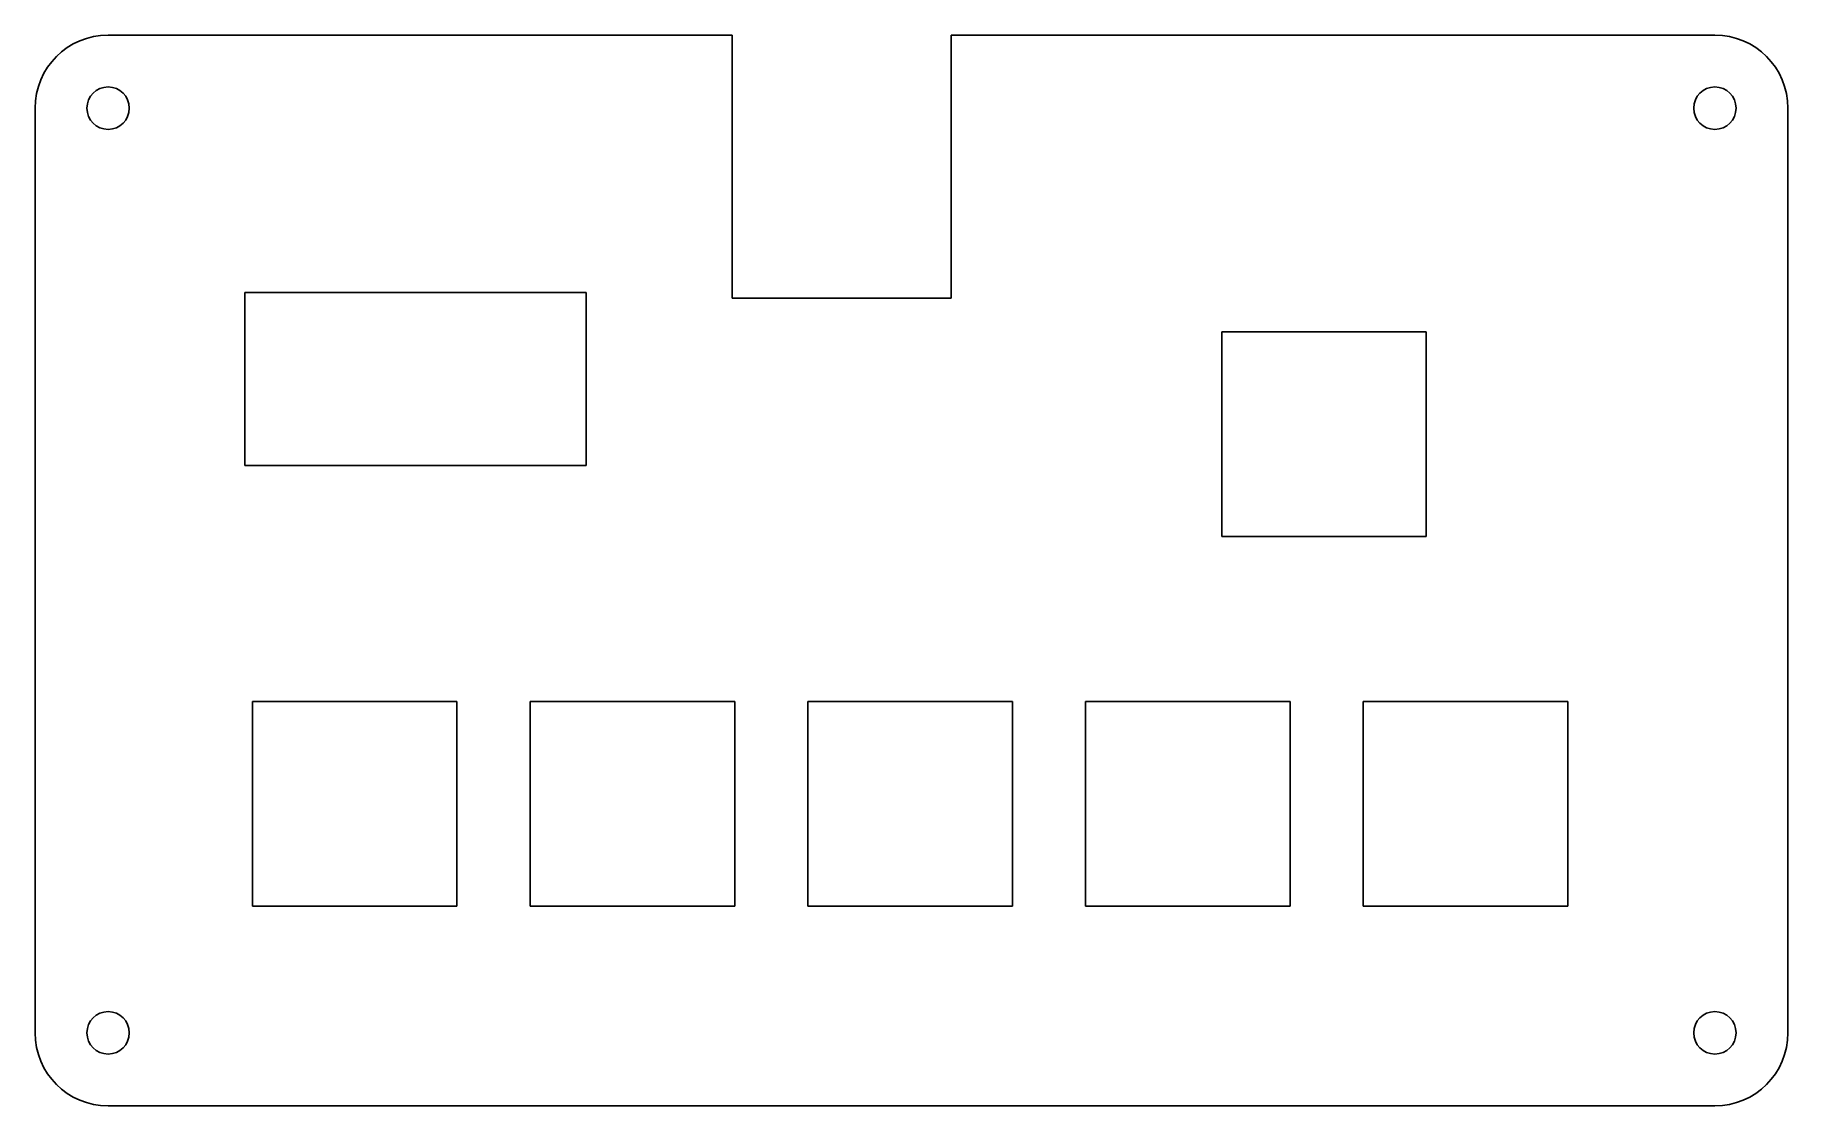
# Model space of a CAD drawing. Header units: millimetres. Extents: x -10 to 110, y -10 to 63.
import ezdxf

# ---------------------------------------------------------------- set-up
doc = ezdxf.new("R2010")
doc.units = ezdxf.units.MM
doc.layers.add('Fillet001', color=7, linetype='CONTINUOUS')

msp = doc.modelspace()

# ---------------------------------------------------------------- linework, layer by layer
at = {"layer": 'Fillet001'}
for p, q in [((37.704, 63.25, 22), (-5, 63.25, 22)), ((-5, 63.25, 22), (-5, 63.25, 25)), ((37.704, 63.25, 25), (-5, 63.25, 25)), ((37.704, 63.25, 22), (-5, 63.25, 22)), ((-5, 63.25, 22), (-5, 63.25, 25)), ((37.704, 63.25, 25), (-5, 63.25, 25)), ((37.704, 63.25, 22), (37.704, 45.25, 22)), ((37.704, 63.25, 25), (37.704, 45.25, 25)), ((37.704, 63.25, 25), (37.704, 63.25, 22)), ((37.704, 63.25, 25), (37.704, 45.25, 25)), ((37.704, 63.25, 22), (37.704, 45.25, 22)), ((37.704, 63.25, 25), (37.704, 63.25, 22)), ((52.704, 63.25, 22), (52.704, 45.25, 22)), ((104.97, 63.25, 22), (52.704, 63.25, 22)), ((52.704, 63.25, 25), (52.704, 45.25, 25)), ((104.97, 63.25, 25), (52.704, 63.25, 25)), ((52.704, 63.25, 22), (52.704, 45.25, 22)), ((52.704, 63.25, 25), (52.704, 45.25, 25)), ((52.704, 63.25, 22), (52.704, 63.25, 25)), ((104.97, 63.25, 22), (52.704, 63.25, 22)), ((52.704, 63.25, 22), (52.704, 63.25, 25)), ((104.97, 63.25, 25), (52.704, 63.25, 25)), ((104.97, 63.25, 22), (104.97, 63.25, 25)), ((104.97, 63.25, 22), (104.97, 63.25, 25)), ((-10, 58.25, 22), (-10, -5, 22)), ((-10, 58.25, 22), (-10, 58.25, 25)), ((-10, 58.25, 25), (-10, -5, 25)), ((-10, 58.25, 22), (-10, -5, 22)), ((-10, 58.25, 22), (-10, 58.25, 25)), ((-10, 58.25, 25), (-10, -5, 25)), ((-3.55, 58.25, 22), (-3.55, 58.25, 25)), ((-3.55, 58.25, 22), (-3.55, 58.25, 25)), ((106.42, 58.25, 22), (106.42, 58.25, 25)), ((106.42, 58.25, 22), (106.42, 58.25, 25)), ((109.97, -5, 22), (109.97, 58.25, 22)), ((109.97, -5, 25), (109.97, 58.25, 25)), ((109.97, 58.25, 22), (109.97, 58.25, 25)), ((109.97, -5, 22), (109.97, 58.25, 22)), ((109.97, 58.25, 22), (109.97, 58.25, 25)), ((109.97, -5, 25), (109.97, 58.25, 25)), ((4.366, 45.63, 22), (4.366, 33.806, 22)), ((27.71, 45.63, 22), (4.366, 45.63, 22)), ((4.366, 45.63, 25), (4.366, 33.806, 25)), ((27.71, 45.63, 25), (4.366, 45.63, 25)), ((4.366, 45.63, 22), (4.366, 45.63, 25)), ((4.366, 45.63, 22), (4.366, 33.806, 22)), ((4.366, 45.63, 25), (4.366, 33.806, 25)), ((4.366, 45.63, 22), (4.366, 45.63, 25)), ((27.71, 45.63, 22), (4.366, 45.63, 22)), ((27.71, 45.63, 25), (4.366, 45.63, 25)), ((27.71, 33.806, 22), (27.71, 45.63, 22)), ((27.71, 33.806, 25), (27.71, 45.63, 25)), ((27.71, 45.63, 22), (27.71, 45.63, 25)), ((27.71, 45.63, 22), (27.71, 45.63, 25)), ((27.71, 33.806, 22), (27.71, 45.63, 22)), ((27.71, 33.806, 25), (27.71, 45.63, 25)), ((37.704, 45.25, 22), (52.704, 45.25, 22)), ((52.704, 45.25, 25), (37.704, 45.25, 25)), ((37.704, 45.25, 25), (37.704, 45.25, 22)), ((37.704, 45.25, 25), (37.704, 45.25, 22)), ((37.704, 45.25, 22), (52.704, 45.25, 22)), ((52.704, 45.25, 25), (37.704, 45.25, 25)), ((52.704, 45.25, 22), (52.704, 45.25, 25)), ((52.704, 45.25, 22), (52.704, 45.25, 25)), ((71.22, 42.956, 22), (71.22, 28.956, 22)), ((85.22, 42.956, 22), (71.22, 42.956, 22)), ((71.22, 42.956, 25), (71.22, 28.956, 25)), ((85.22, 42.956, 25), (71.22, 42.956, 25)), ((71.22, 42.956, 22), (71.22, 42.956, 25)), ((71.22, 42.956, 22), (71.22, 28.956, 22)), ((71.22, 42.956, 25), (71.22, 28.956, 25)), ((71.22, 42.956, 22), (71.22, 42.956, 25)), ((85.22, 42.956, 22), (71.22, 42.956, 22)), ((85.22, 42.956, 25), (71.22, 42.956, 25)), ((85.22, 28.956, 22), (85.22, 42.956, 22)), ((85.22, 28.956, 25), (85.22, 42.956, 25)), ((85.22, 42.956, 22), (85.22, 42.956, 25)), ((85.22, 42.956, 22), (85.22, 42.956, 25)), ((85.22, 28.956, 22), (85.22, 42.956, 22)), ((85.22, 28.956, 25), (85.22, 42.956, 25)), ((4.366, 33.806, 22), (27.71, 33.806, 22)), ((4.366, 33.806, 25), (27.71, 33.806, 25)), ((4.366, 33.806, 22), (4.366, 33.806, 25)), ((4.366, 33.806, 22), (4.366, 33.806, 25)), ((4.366, 33.806, 22), (27.71, 33.806, 22)), ((4.366, 33.806, 25), (27.71, 33.806, 25)), ((27.71, 33.806, 22), (27.71, 33.806, 25)), ((27.71, 33.806, 22), (27.71, 33.806, 25)), ((71.22, 28.956, 22), (85.22, 28.956, 22)), ((71.22, 28.956, 25), (85.22, 28.956, 25)), ((71.22, 28.956, 22), (71.22, 28.956, 25)), ((71.22, 28.956, 22), (71.22, 28.956, 25)), ((71.22, 28.956, 22), (85.22, 28.956, 22)), ((71.22, 28.956, 25), (85.22, 28.956, 25)), ((85.22, 28.956, 22), (85.22, 28.956, 25)), ((85.22, 28.956, 22), (85.22, 28.956, 25)), ((4.878, 17.673, 22), (4.878, 3.673, 22)), ((18.878, 17.673, 22), (4.878, 17.673, 22)), ((4.878, 17.673, 25), (4.878, 3.673, 25)), ((18.878, 17.673, 25), (4.878, 17.673, 25)), ((4.878, 17.673, 22), (4.878, 17.673, 25)), ((4.878, 17.673, 22), (4.878, 3.673, 22)), ((4.878, 17.673, 25), (4.878, 3.673, 25)), ((4.878, 17.673, 22), (4.878, 17.673, 25)), ((18.878, 17.673, 22), (4.878, 17.673, 22)), ((18.878, 17.673, 25), (4.878, 17.673, 25)), ((18.878, 3.673, 22), (18.878, 17.673, 22)), ((18.878, 3.673, 25), (18.878, 17.673, 25)), ((18.878, 17.673, 22), (18.878, 17.673, 25)), ((18.878, 17.673, 22), (18.878, 17.673, 25)), ((18.878, 3.673, 22), (18.878, 17.673, 22)), ((18.878, 3.673, 25), (18.878, 17.673, 25)), ((23.884, 17.673, 22), (23.884, 3.673, 22)), ((37.884, 17.673, 22), (23.884, 17.673, 22)), ((23.884, 17.673, 25), (23.884, 3.673, 25)), ((37.884, 17.673, 25), (23.884, 17.673, 25)), ((23.884, 17.673, 22), (23.884, 17.673, 25)), ((23.884, 17.673, 22), (23.884, 3.673, 22)), ((23.884, 17.673, 25), (23.884, 3.673, 25)), ((23.884, 17.673, 22), (23.884, 17.673, 25)), ((37.884, 17.673, 22), (23.884, 17.673, 22)), ((37.884, 17.673, 25), (23.884, 17.673, 25)), ((37.884, 3.673, 22), (37.884, 17.673, 22)), ((37.884, 3.673, 25), (37.884, 17.673, 25)), ((37.884, 17.673, 22), (37.884, 17.673, 25)), ((37.884, 17.673, 22), (37.884, 17.673, 25)), ((37.884, 3.673, 22), (37.884, 17.673, 22)), ((37.884, 3.673, 25), (37.884, 17.673, 25)), ((42.89, 17.673, 22), (42.89, 3.673, 22)), ((56.89, 17.673, 22), (42.89, 17.673, 22)), ((42.89, 17.673, 25), (42.89, 3.673, 25)), ((56.89, 17.673, 25), (42.89, 17.673, 25)), ((42.89, 17.673, 22), (42.89, 17.673, 25)), ((42.89, 17.673, 22), (42.89, 3.673, 22)), ((42.89, 17.673, 25), (42.89, 3.673, 25)), ((42.89, 17.673, 22), (42.89, 17.673, 25)), ((56.89, 17.673, 22), (42.89, 17.673, 22)), ((56.89, 17.673, 25), (42.89, 17.673, 25)), ((56.89, 3.673, 22), (56.89, 17.673, 22)), ((56.89, 3.673, 25), (56.89, 17.673, 25)), ((56.89, 17.673, 22), (56.89, 17.673, 25)), ((56.89, 17.673, 22), (56.89, 17.673, 25)), ((56.89, 3.673, 22), (56.89, 17.673, 22)), ((56.89, 3.673, 25), (56.89, 17.673, 25)), ((61.896, 17.673, 22), (61.896, 3.673, 22)), ((75.896, 17.673, 22), (61.896, 17.673, 22)), ((61.896, 17.673, 25), (61.896, 3.673, 25)), ((75.896, 17.673, 25), (61.896, 17.673, 25)), ((61.896, 17.673, 22), (61.896, 17.673, 25)), ((61.896, 17.673, 22), (61.896, 3.673, 22)), ((61.896, 17.673, 25), (61.896, 3.673, 25)), ((61.896, 17.673, 22), (61.896, 17.673, 25)), ((75.896, 17.673, 22), (61.896, 17.673, 22)), ((75.896, 17.673, 25), (61.896, 17.673, 25)), ((75.896, 3.673, 22), (75.896, 17.673, 22)), ((75.896, 3.673, 25), (75.896, 17.673, 25)), ((75.896, 17.673, 22), (75.896, 17.673, 25)), ((75.896, 17.673, 22), (75.896, 17.673, 25)), ((75.896, 3.673, 22), (75.896, 17.673, 22)), ((75.896, 3.673, 25), (75.896, 17.673, 25)), ((80.902, 17.673, 22), (80.902, 3.673, 22)), ((94.902, 17.673, 22), (80.902, 17.673, 22)), ((80.902, 17.673, 25), (80.902, 3.673, 25)), ((94.902, 17.673, 25), (80.902, 17.673, 25)), ((80.902, 17.673, 22), (80.902, 17.673, 25)), ((80.902, 17.673, 22), (80.902, 3.673, 22)), ((80.902, 17.673, 25), (80.902, 3.673, 25)), ((80.902, 17.673, 22), (80.902, 17.673, 25)), ((94.902, 17.673, 22), (80.902, 17.673, 22)), ((94.902, 17.673, 25), (80.902, 17.673, 25)), ((94.902, 3.673, 22), (94.902, 17.673, 22)), ((94.902, 3.673, 25), (94.902, 17.673, 25)), ((94.902, 17.673, 22), (94.902, 17.673, 25)), ((94.902, 17.673, 22), (94.902, 17.673, 25)), ((94.902, 3.673, 22), (94.902, 17.673, 22)), ((94.902, 3.673, 25), (94.902, 17.673, 25)), ((4.878, 3.673, 22), (18.878, 3.673, 22)), ((4.878, 3.673, 25), (18.878, 3.673, 25)), ((4.878, 3.673, 22), (4.878, 3.673, 25)), ((4.878, 3.673, 22), (4.878, 3.673, 25)), ((4.878, 3.673, 22), (18.878, 3.673, 22)), ((4.878, 3.673, 25), (18.878, 3.673, 25)), ((18.878, 3.673, 22), (18.878, 3.673, 25)), ((18.878, 3.673, 22), (18.878, 3.673, 25)), ((23.884, 3.673, 22), (37.884, 3.673, 22)), ((23.884, 3.673, 25), (37.884, 3.673, 25)), ((23.884, 3.673, 22), (23.884, 3.673, 25)), ((23.884, 3.673, 22), (23.884, 3.673, 25)), ((23.884, 3.673, 22), (37.884, 3.673, 22)), ((23.884, 3.673, 25), (37.884, 3.673, 25)), ((37.884, 3.673, 22), (37.884, 3.673, 25)), ((37.884, 3.673, 22), (37.884, 3.673, 25)), ((42.89, 3.673, 22), (56.89, 3.673, 22)), ((42.89, 3.673, 25), (56.89, 3.673, 25)), ((42.89, 3.673, 22), (42.89, 3.673, 25)), ((42.89, 3.673, 22), (42.89, 3.673, 25)), ((42.89, 3.673, 22), (56.89, 3.673, 22)), ((42.89, 3.673, 25), (56.89, 3.673, 25)), ((56.89, 3.673, 22), (56.89, 3.673, 25)), ((56.89, 3.673, 22), (56.89, 3.673, 25)), ((61.896, 3.673, 22), (75.896, 3.673, 22)), ((61.896, 3.673, 25), (75.896, 3.673, 25)), ((61.896, 3.673, 22), (61.896, 3.673, 25)), ((61.896, 3.673, 22), (61.896, 3.673, 25)), ((61.896, 3.673, 22), (75.896, 3.673, 22)), ((61.896, 3.673, 25), (75.896, 3.673, 25)), ((75.896, 3.673, 22), (75.896, 3.673, 25)), ((75.896, 3.673, 22), (75.896, 3.673, 25)), ((80.902, 3.673, 22), (94.902, 3.673, 22)), ((80.902, 3.673, 25), (94.902, 3.673, 25)), ((80.902, 3.673, 22), (80.902, 3.673, 25)), ((80.902, 3.673, 22), (80.902, 3.673, 25)), ((80.902, 3.673, 22), (94.902, 3.673, 22)), ((80.902, 3.673, 25), (94.902, 3.673, 25)), ((94.902, 3.673, 22), (94.902, 3.673, 25)), ((94.902, 3.673, 22), (94.902, 3.673, 25)), ((-10, -5, 22), (-10, -5, 25)), ((-10, -5, 22), (-10, -5, 25)), ((-3.55, -5, 22), (-3.55, -5, 25)), ((-3.55, -5, 22), (-3.55, -5, 25)), ((106.42, -5, 22), (106.42, -5, 25)), ((106.42, -5, 22), (106.42, -5, 25)), ((109.97, -5, 22), (109.97, -5, 25)), ((109.97, -5, 22), (109.97, -5, 25)), ((-5, -10, 22), (104.97, -10, 22)), ((-5, -10, 22), (-5, -10, 25)), ((-5, -10, 25), (104.97, -10, 25)), ((-5, -10, 22), (104.97, -10, 22)), ((-5, -10, 22), (-5, -10, 25)), ((-5, -10, 25), (104.97, -10, 25)), ((104.97, -10, 22), (104.97, -10, 25)), ((104.97, -10, 22), (104.97, -10, 25))]:
    msp.add_line(p, q, dxfattribs=at)
for centre in [(-5, 58.25, 22), (-5, 58.25, 25), (-5, 58.25, 22), (-5, 58.25, 25), (104.97, 58.25, 22), (104.97, 58.25, 25), (104.97, 58.25, 22), (104.97, 58.25, 25), (-5, -5, 22), (-5, -5, 25), (-5, -5, 22), (-5, -5, 25), (104.97, -5, 22), (104.97, -5, 25), (104.97, -5, 22), (104.97, -5, 25)]:
    msp.add_circle(centre, 1.45, dxfattribs=at)
for centre, start, end in [((-5, 58.25, 22), 90, 180), ((-5, 58.25, 22), 90, 180), ((-5, 58.25, 25), 90, 180), ((-5, 58.25, 25), 90, 180), ((104.97, 58.25, 22), 0, 90), ((104.97, 58.25, 25), 0, 90), ((104.97, 58.25, 22), 0, 90), ((104.97, 58.25, 25), 0, 90), ((-5, -5, 22), 180, -90), ((-5, -5, 22), 180, -90), ((-5, -5, 25), 180, -90), ((-5, -5, 25), 180, -90), ((104.97, -5, 22), -90, 0), ((104.97, -5, 25), -90, 0), ((104.97, -5, 22), -90, 0), ((104.97, -5, 25), -90, 0)]:
    msp.add_arc(centre, 5, start, end, dxfattribs=at)

doc.saveas('drawing.dxf')
